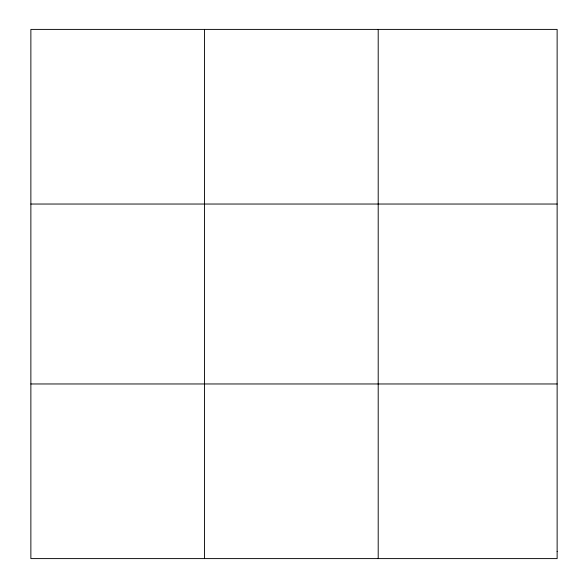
<?xml version="1.0" encoding="UTF-8"?>
<svg xmlns="http://www.w3.org/2000/svg" width="588" height="588" viewBox="0 0 588 588"><rect width="100%" height="100%" fill="white"/><g stroke="black" fill="none" stroke-linecap="round" stroke-linejoin="round"><path stroke-width="0.88" d="M204.536 558.6L204.536 29.4M378.202 558.6L378.202 29.4M30.87 204.036L557.13 204.036M30.87 383.964L557.13 383.964M557.13 551.617L557.13 558.6L30.87 558.6L30.87 29.4L557.13 29.4L557.13 551.617"/></g></svg>
